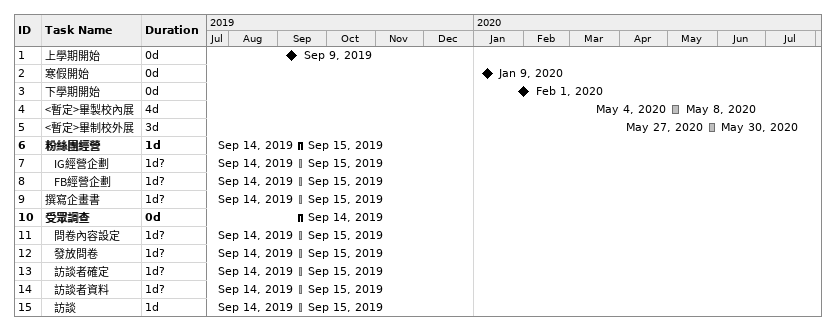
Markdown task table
| ID | Level | Task | Duration | Start | Finish |
|---|---|---|---|---|---|
| 1 | 1 | 上學期開始 | 0d | 2019-09-09 | 2019-09-09 |
| 2 | 1 | 寒假開始 | 0d | 2020-01-09 | 2020-01-09 |
| 3 | 1 | 下學期開始 | 0d | 2020-02-01 | 2020-02-01 |
| 4 | 1 | <暫定>畢製校內展 | 4d | 2020-05-04 | 2020-05-08 |
| 5 | 1 | <暫定>畢制校外展 | 3d | 2020-05-27 | 2020-05-30 |
| 6 | 1 | **粉絲團經營** | 1d | 2019-09-14 | 2019-09-15 |
| 7 | 2 | IG經營企劃 | 1d? | 2019-09-14 | 2019-09-15 |
| 8 | 2 | FB經營企劃 | 1d? | 2019-09-14 | 2019-09-15 |
| 9 | 1 | 撰寫企畫書 | 1d? | 2019-09-14 | 2019-09-15 |
| 10 | 1 | **受眾調查** | 0d | 2019-09-14 | 2019-09-14 |
| 11 | 2 | 問卷內容設定 | 1d? | 2019-09-14 | 2019-09-15 |
| 12 | 2 | 發放問卷 | 1d? | 2019-09-14 | 2019-09-15 |
| 13 | 2 | 訪談者確定 | 1d? | 2019-09-14 | 2019-09-15 |
| 14 | 2 | 訪談者資料 | 1d? | 2019-09-14 | 2019-09-15 |
| 15 | 2 | 訪談 | 1d | 2019-09-14 | 2019-09-15 |
